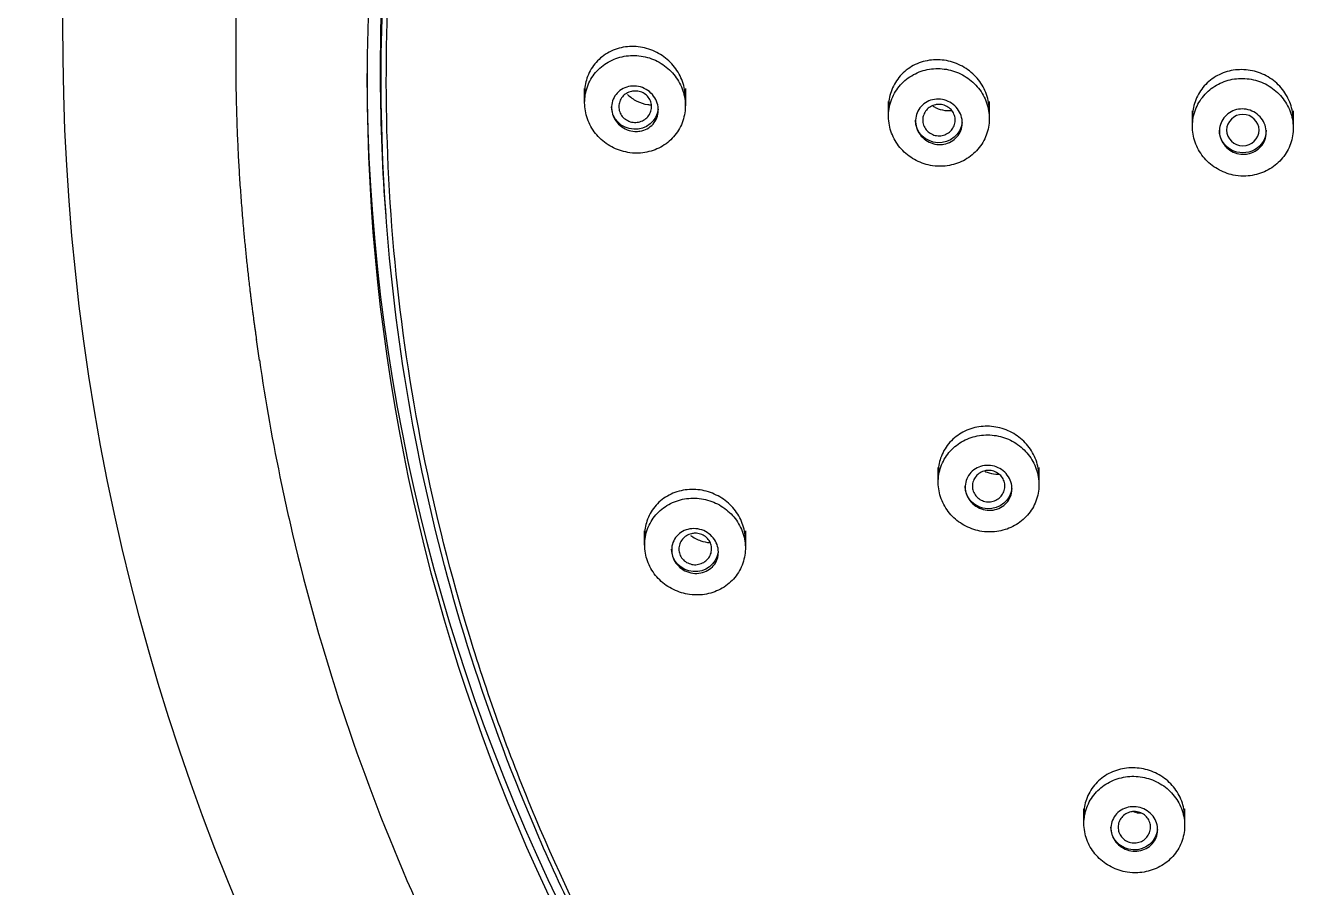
# Model space of a CAD drawing. Header units: centimetres. Extents: x -1797 to 2001, y -8788 to 1856.
# Drawn here: x -766.185 to -762.629, y -5381.379 to -5378.981 of the extents above; entities that cross this region are included whole.
import ezdxf

# ---------------------------------------------------------------- set-up
doc = ezdxf.new("R2010")
doc.units = ezdxf.units.CM
doc.header["$LTSCALE"] = 100
doc.header["$MEASUREMENT"] = 0
doc.layers.add('ID_Furniture-Fixed_02', color=145, linetype='Continuous')
doc.layers.add('WALL-03', color=2, linetype='Continuous')

# ---------------------------------------------------------------- blocks, each defined once
blk = doc.blocks.new('A$C5f37530c')
at = {"layer": 'ID_Furniture-Fixed_02'}
for p, q in [((-68.1244, -162.9365), (-68.1244, -162.9778)), ((-67.8444, -162.9778), (-67.8444, -162.9308)), ((-69.3457, -163.7113), (-69.3457, -163.7508)), ((-69.0657, -163.7508), (-69.0657, -163.7027)), ((-68.2495, -163.9267), (-68.2495, -163.8794)), ((-68.5295, -163.8858), (-68.5295, -163.9267)), ((-70.4165, -164.2243), (-70.4251, -164.2832)), ((-70.0647, -164.6265), (-70.0664, -164.6493)), ((-67.5426, -164.9187), (-67.5426, -164.871)), ((-68.6676, -164.9041), (-68.6676, -164.9451)), ((-68.3876, -164.9451), (-68.3876, -164.8975)), ((-67.8226, -164.876), (-67.8226, -164.9187)), ((-69.5126, -164.9418), (-69.5126, -164.9814)), ((-69.2326, -164.9814), (-69.2326, -164.9329))]:
    blk.add_line(p, q, dxfattribs=at)
blk.add_arc((-64.6881, -165.1312), 6.275, 125.81974, 183.0249, dxfattribs=at)
for centre, major_axis in [((-64.4726, -165.0029), (5.645, 0)), ((-67.6826, -164.8655), (0.045, 0))]:
    blk.add_ellipse(centre, major_axis=major_axis, ratio=0.970296, dxfattribs=at)
for centre, major_axis, start_param, end_param in [((-64.4726, -165.0423), (5.645, 0), 2.237786, 3.137997), ((-67.9844, -162.9261), (0.065, 0), 0.098312, 3.141593), ((-69.2057, -163.7001), (-0.065, 0), 3.298187, 6.283185), ((-68.3895, -163.8751), (0.065, 0), 0.101372, 3.141593), ((-64.4726, -165.0302), (-5.6075, 0), 6.21312, 6.283185), ((-67.6826, -164.8655), (0.065, 0), 0, 3.141593), ((-68.5276, -164.8934), (0.065, 0), 0.099437, 3.141593), ((-69.3726, -164.9307), (0.065, 0), 0.110716, 3.141593), ((-64.4726, -165.0302), (-5.6075, 0), 0, 1.304545)]:
    blk.add_ellipse(centre, major_axis=major_axis, ratio=0.970296, start_param=start_param, end_param=end_param, dxfattribs=at)
for points, degree, knots in [([(-70.4169, -164.2267), (-70.4, -164.1104), (-70.3712, -163.9482), (-70.262, -163.4578), (-70.0375, -162.7785), (-69.6987, -162.1409), (-69.4053, -161.6981), (-69.2596, -161.5013), (-69.015, -161.2035), (-68.8548, -161.031), (-68.5773, -160.7618), (-68.4005, -160.6073), (-68.0942, -160.3703), (-67.8891, -160.2273), (-67.4351, -159.9444), (-66.7767, -159.615), (-66.0793, -159.3975), (-65.5365, -159.284), (-65.2961, -159.2458), (-64.9061, -159.2031), (-64.4726, -159.1813), (-64.0391, -159.2031), (-63.6492, -159.2458), (-63.4088, -159.284), (-62.8659, -159.3975), (-62.1685, -159.615), (-61.5102, -159.9444), (-61.0561, -160.2273), (-60.8511, -160.3703), (-60.5447, -160.6073), (-60.368, -160.7618), (-60.0905, -161.031), (-59.9302, -161.2035), (-59.6857, -161.5013), (-59.54, -161.6981), (-59.2465, -162.1409), (-58.9078, -162.7785), (-58.6833, -163.4578), (-58.5741, -163.9482), (-58.5453, -164.1104), (-58.5284, -164.2267)], 3, [0.2715949, 0.2715949, 0.2715949, 0.2715949, 0.2812305, 0.2851025, 0.3127892, 0.339482, 0.3437195, 0.3560105, 0.3593529, 0.3749833, 0.375032, 0.3906139, 0.3938894, 0.4062477, 0.4107021, 0.4368761, 0.4649885, 0.4687355, 0.4811162, 0.4843693, 0.5, 0.5156307, 0.5188838, 0.5312645, 0.5350115, 0.5631239, 0.5892979, 0.5937523, 0.6061106, 0.6093861, 0.624968, 0.6250169, 0.6406471, 0.6439896, 0.6562805, 0.660518, 0.6872108, 0.7148975, 0.7187695, 0.7284051, 0.7284051, 0.7284051, 0.7284051]), ([(-64.4726, -170.4466), (-64.843, -170.4466), (-65.2071, -170.4115), (-65.7445, -170.3081), (-65.9221, -170.2651), (-66.2743, -170.1616), (-66.4493, -170.1009), (-66.9585, -169.8961), (-67.2805, -169.7289), (-67.8898, -169.334), (-68.1783, -169.1041), (-68.6955, -168.6022), (-68.9276, -168.3285), (-69.2349, -167.8827), (-69.3304, -167.7283), (-69.5033, -167.4143), (-69.5814, -167.254), (-69.7911, -166.7631), (-69.8987, -166.4203), (-70.0427, -165.718), (-70.0783, -165.3649), (-70.0787, -164.6555), (-70.0423, -164.2953), (-69.8993, -163.5979), (-69.7936, -163.2589), (-69.5831, -162.765), (-69.5038, -162.602), (-69.3302, -162.2867), (-69.236, -162.1343), (-68.9317, -161.692), (-68.7001, -161.4171), (-68.1771, -160.9091), (-67.8934, -160.6836), (-67.4381, -160.3882), (-67.2813, -160.2968), (-66.9571, -160.1285), (-66.789, -160.0513), (-66.2795, -159.8463), (-65.9301, -159.7434), (-65.212, -159.6039), (-64.8404, -159.5681), (-64.1088, -159.5678), (-63.7452, -159.6023), (-63.2032, -159.7065), (-63.023, -159.7503), (-62.6716, -159.8537), (-62.4994, -159.9134), (-61.9933, -160.1164), (-61.668, -160.2844), (-61.0538, -160.6819), (-60.7712, -160.9069), (-60.2539, -161.4079), (-60.017, -161.6875), (-59.6092, -162.2792), (-59.4368, -162.5916), (-59.2255, -163.0848), (-59.1628, -163.2544), (-59.0556, -163.5964), (-59.011, -163.7688), (-58.9037, -164.2902), (-58.8672, -164.6431), (-58.8664, -165.3604), (-58.9025, -165.7155), (-59.0088, -166.237), (-59.053, -166.4093), (-59.1592, -166.7507), (-59.2216, -166.9207), (-59.4325, -167.4156), (-59.6045, -167.7281), (-60.0104, -168.319), (-60.247, -168.5991), (-60.7641, -169.1017), (-61.0461, -169.3271), (-61.5046, -169.6255), (-61.664, -169.7185), (-61.9879, -169.8868), (-62.1532, -169.9628), (-62.6589, -170.1667), (-63.0104, -170.271), (-63.7358, -170.4115), (-64.1023, -170.4466), (-64.4726, -170.4466)], 3, [0, 0, 0, 0, 0.03125, 0.03125, 0.046875, 0.046875, 0.0625, 0.0625, 0.09375, 0.09375, 0.125, 0.125, 0.15625, 0.15625, 0.171875, 0.171875, 0.1875, 0.1875, 0.21875, 0.21875, 0.25, 0.25, 0.28125, 0.28125, 0.3125, 0.3125, 0.328125, 0.328125, 0.34375, 0.34375, 0.375, 0.375, 0.40625, 0.40625, 0.421875, 0.421875, 0.4375, 0.4375, 0.46875, 0.46875, 0.5, 0.5, 0.53125, 0.53125, 0.546875, 0.546875, 0.5625, 0.5625, 0.59375, 0.59375, 0.625, 0.625, 0.65625, 0.65625, 0.6875, 0.6875, 0.703125, 0.703125, 0.71875, 0.71875, 0.75, 0.75, 0.78125, 0.78125, 0.796875, 0.796875, 0.8125, 0.8125, 0.84375, 0.84375, 0.875, 0.875, 0.90625, 0.90625, 0.921875, 0.921875, 0.9375, 0.9375, 0.96875, 0.96875, 1, 1, 1, 1]), ([(-64.1622, -170.4197), (-63.8992, -170.4056), (-63.6394, -170.3736), (-63.2041, -170.2898), (-63.0269, -170.2469), (-62.6756, -170.1437), (-62.501, -170.0831), (-61.9932, -169.8789), (-61.6721, -169.7122), (-61.0643, -169.3182), (-60.7765, -169.0889), (-60.2607, -168.5883), (-60.0292, -168.3153), (-59.7226, -167.8707), (-59.6275, -167.7167), (-59.455, -167.4036), (-59.377, -167.2436), (-59.1679, -166.754), (-59.0606, -166.4121), (-58.917, -165.7116), (-58.8815, -165.3594), (-58.8811, -164.6518), (-58.9174, -164.2926), (-59.0599, -163.597), (-59.1655, -163.2589), (-59.3754, -162.7662), (-59.4545, -162.6036), (-59.6276, -162.2892), (-59.7216, -162.1371), (-60.0251, -161.696), (-60.2561, -161.4218), (-60.7777, -160.9151), (-61.0607, -160.6903), (-61.5148, -160.3956), (-61.6713, -160.3045), (-61.9946, -160.1365), (-62.1622, -160.0595), (-62.6704, -159.8551), (-63.0189, -159.7524), (-63.7352, -159.6133), (-64.1058, -159.5776), (-64.8355, -159.5774), (-65.1982, -159.6117), (-65.7387, -159.7157), (-65.9185, -159.7593), (-66.269, -159.8624), (-66.4407, -159.922), (-66.9455, -160.1245), (-67.27, -160.292), (-67.8827, -160.6885), (-68.1644, -160.9129), (-68.6805, -161.4127), (-68.9168, -161.6915), (-69.3235, -162.2817), (-69.4955, -162.5933), (-69.7062, -163.0852), (-69.7687, -163.2543), (-69.8757, -163.5955), (-69.9201, -163.7675), (-70.0271, -164.2875), (-70.0636, -164.6395), (-70.0643, -165.3549), (-70.0284, -165.7091), (-69.9223, -166.2293), (-69.8783, -166.4011), (-69.7723, -166.7417), (-69.7101, -166.9112), (-69.4998, -167.4048), (-69.3282, -167.7165), (-68.9233, -168.3058), (-68.6874, -168.5853), (-68.1715, -169.0865), (-67.8903, -169.3114), (-67.4329, -169.609), (-67.274, -169.7017), (-66.951, -169.8697), (-66.7861, -169.9455), (-66.3349, -170.1274), (-66.0417, -170.2191), (-65.7403, -170.2871)], 3, [0.0087958, 0.0087958, 0.0087958, 0.0087958, 0.03125, 0.03125, 0.046875, 0.046875, 0.0625, 0.0625, 0.09375, 0.09375, 0.125, 0.125, 0.15625, 0.15625, 0.171875, 0.171875, 0.1875, 0.1875, 0.21875, 0.21875, 0.25, 0.25, 0.28125, 0.28125, 0.3125, 0.3125, 0.328125, 0.328125, 0.34375, 0.34375, 0.375, 0.375, 0.40625, 0.40625, 0.421875, 0.421875, 0.4375, 0.4375, 0.46875, 0.46875, 0.5, 0.5, 0.53125, 0.53125, 0.546875, 0.546875, 0.5625, 0.5625, 0.59375, 0.59375, 0.625, 0.625, 0.65625, 0.65625, 0.6875, 0.6875, 0.703125, 0.703125, 0.71875, 0.71875, 0.75, 0.75, 0.78125, 0.78125, 0.796875, 0.796875, 0.8125, 0.8125, 0.84375, 0.84375, 0.875, 0.875, 0.90625, 0.90625, 0.921875, 0.921875, 0.9375, 0.9375, 0.9638021, 0.9638021, 0.9638021, 0.9638021]), ([(-67.9748, -162.7996), (-67.9591, -162.8003), (-67.9434, -162.8036), (-67.929, -162.8093), (-67.9145, -162.8149), (-67.9009, -162.8231), (-67.8894, -162.8331), (-67.8778, -162.8431), (-67.8679, -162.8552), (-67.8606, -162.8684), (-67.8532, -162.8816), (-67.8482, -162.8963), (-67.8459, -162.9111), (-67.8436, -162.926), (-67.8439, -162.9415), (-67.8469, -162.9563), (-67.8499, -162.9711), (-67.8555, -162.9856), (-67.8634, -162.9988), (-67.8713, -163.0118), (-67.8816, -163.0239), (-67.8934, -163.0338), (-67.9053, -163.0438), (-67.9191, -163.0519), (-67.9336, -163.0576), (-67.9481, -163.0634), (-67.9638, -163.0668), (-67.9794, -163.0676), (-67.9951, -163.0685), (-68.011, -163.0668), (-68.026, -163.0626), (-68.041, -163.0585), (-68.0554, -163.0517), (-68.068, -163.043), (-68.0806, -163.0343), (-68.0918, -163.0233), (-68.1006, -163.0109), (-68.1093, -162.9986), (-68.116, -162.9846), (-68.1199, -162.97), (-68.1238, -162.9555), (-68.1252, -162.9401), (-68.1238, -162.925), (-68.1225, -162.9101), (-68.1184, -162.895), (-68.112, -162.8812), (-68.1056, -162.8674), (-68.0967, -162.8545), (-68.0859, -162.8434), (-68.0752, -162.8323), (-68.0624, -162.8229), (-68.0485, -162.8157), (-68.0347, -162.8086), (-68.0194, -162.8036), (-68.0039, -162.8012), (-67.9943, -162.7997), (-67.9845, -162.7992), (-67.9748, -162.7996)], 3, [0, 0, 0, 0, 0.054058, 0.054058, 0.054058, 0.108113, 0.108113, 0.108113, 0.162208, 0.162208, 0.162208, 0.216194, 0.216194, 0.216194, 0.269948, 0.269948, 0.269948, 0.32345, 0.32345, 0.32345, 0.376791, 0.376791, 0.376791, 0.430128, 0.430128, 0.430128, 0.483619, 0.483619, 0.483619, 0.537356, 0.537356, 0.537356, 0.591329, 0.591329, 0.591329, 0.645422, 0.645422, 0.645422, 0.699465, 0.699465, 0.699465, 0.753307, 0.753307, 0.753307, 0.806885, 0.806885, 0.806885, 0.860256, 0.860256, 0.860256, 0.913567, 0.913567, 0.913567, 0.966992, 0.966992, 0.966992, 1, 1, 1, 1]), ([(-68.048, -162.9107), (-68.0495, -162.9175), (-68.0498, -162.9246), (-68.0488, -162.9314), (-68.0479, -162.9382), (-68.0457, -162.9449), (-68.0425, -162.9509), (-68.0393, -162.957), (-68.0349, -162.9626), (-68.0297, -162.9672), (-68.0244, -162.9719), (-68.0182, -162.9758), (-68.0116, -162.9785), (-68.0049, -162.9812), (-67.9976, -162.9828), (-67.9903, -162.9832), (-67.9829, -162.9836), (-67.9754, -162.9828), (-67.9682, -162.9808), (-67.9611, -162.9789), (-67.9542, -162.9757), (-67.9481, -162.9716), (-67.9421, -162.9676), (-67.9367, -162.9625), (-67.9323, -162.9568), (-67.928, -162.9511), (-67.9246, -162.9448), (-67.9224, -162.9381), (-67.9202, -162.9316), (-67.9192, -162.9246), (-67.9194, -162.9177), (-67.9196, -162.9109), (-67.921, -162.904), (-67.9235, -162.8977), (-67.926, -162.8913), (-67.9298, -162.8853), (-67.9344, -162.8802), (-67.9391, -162.875), (-67.9448, -162.8706), (-67.951, -162.8672), (-67.9573, -162.8638), (-67.9644, -162.8615), (-67.9716, -162.8603), (-67.9788, -162.8592), (-67.9864, -162.8592), (-67.9937, -162.8605), (-68.001, -162.8617), (-68.0082, -162.8642), (-68.0147, -162.8677), (-68.0195, -162.8702), (-68.0241, -162.8734), (-68.0281, -162.8771), (-68.0334, -162.8819), (-68.038, -162.8875), (-68.0415, -162.8937), (-68.0445, -162.899), (-68.0467, -162.9048), (-68.048, -162.9107)], 3, [0, 0, 0, 0, 0.053341, 0.053341, 0.053341, 0.106653, 0.106653, 0.106653, 0.160399, 0.160399, 0.160399, 0.214724, 0.214724, 0.214724, 0.269361, 0.269361, 0.269361, 0.3239, 0.3239, 0.3239, 0.377973, 0.377973, 0.377973, 0.431425, 0.431425, 0.431425, 0.484377, 0.484377, 0.484377, 0.537163, 0.537163, 0.537163, 0.59018, 0.59018, 0.59018, 0.643723, 0.643723, 0.643723, 0.697871, 0.697871, 0.697871, 0.752442, 0.752442, 0.752442, 0.807062, 0.807062, 0.807062, 0.861324, 0.861324, 0.861324, 0.901331, 0.901331, 0.901331, 0.954141, 0.954141, 0.954141, 1, 1, 1, 1]), ([(-67.9844, -162.9699), (-67.9793, -162.9699), (-67.9742, -162.9691), (-67.9694, -162.9675), (-67.9646, -162.9659), (-67.9601, -162.9635), (-67.9561, -162.9605), (-67.9522, -162.9574), (-67.9487, -162.9537), (-67.946, -162.9496), (-67.9433, -162.9454), (-67.9414, -162.9408), (-67.9402, -162.936), (-67.9391, -162.9313), (-67.9388, -162.9263), (-67.9394, -162.9214), (-67.94, -162.9166), (-67.9414, -162.9118), (-67.9436, -162.9074), (-67.9458, -162.903), (-67.9488, -162.8989), (-67.9523, -162.8954), (-67.9559, -162.8919), (-67.9601, -162.889), (-67.9647, -162.8869), (-67.9692, -162.8847), (-67.9742, -162.8833), (-67.9793, -162.8828), (-67.9843, -162.8822), (-67.9895, -162.8825), (-67.9945, -162.8836), (-67.9994, -162.8847), (-68.0042, -162.8867), (-68.0085, -162.8893), (-68.0127, -162.8919), (-68.0166, -162.8953), (-68.0197, -162.8991), (-68.0228, -162.903), (-68.0253, -162.9074), (-68.0269, -162.912), (-68.0285, -162.9166), (-68.0293, -162.9215), (-68.0293, -162.9264), (-68.0293, -162.9313), (-68.0284, -162.9362), (-68.0267, -162.9408), (-68.025, -162.9454), (-68.0225, -162.9498), (-68.0193, -162.9536), (-68.0161, -162.9574), (-68.0122, -162.9607), (-68.0079, -162.9633), (-68.0036, -162.9659), (-67.9988, -162.9678), (-67.9938, -162.9689), (-67.9907, -162.9695), (-67.9875, -162.9699), (-67.9844, -162.9699)], 3, [0, 0, 0, 0, 0.053783, 0.053783, 0.053783, 0.107563, 0.107563, 0.107563, 0.161197, 0.161197, 0.161197, 0.214769, 0.214769, 0.214769, 0.268257, 0.268257, 0.268257, 0.32178, 0.32178, 0.32178, 0.375432, 0.375432, 0.375432, 0.429241, 0.429241, 0.429241, 0.483169, 0.483169, 0.483169, 0.537141, 0.537141, 0.537141, 0.591041, 0.591041, 0.591041, 0.644716, 0.644716, 0.644716, 0.698203, 0.698203, 0.698203, 0.75161, 0.75161, 0.75161, 0.805067, 0.805067, 0.805067, 0.85869, 0.85869, 0.85869, 0.912533, 0.912533, 0.912533, 0.96656, 0.96656, 0.96656, 1, 1, 1, 1]), ([(-67.8444, -162.9537), (-67.8444, -162.9596), (-67.8448, -162.9656), (-67.8456, -162.9715), (-67.8477, -162.9863), (-67.8525, -163.001), (-67.8596, -163.0145), (-67.8666, -163.0279), (-67.8761, -163.0404), (-67.8873, -163.051), (-67.8984, -163.0616), (-67.9115, -163.0706), (-67.9256, -163.0772), (-67.9396, -163.0839), (-67.955, -163.0884), (-67.9704, -163.0903), (-67.986, -163.0923), (-68.002, -163.0918), (-68.0171, -163.0888), (-68.0324, -163.0858), (-68.0473, -163.0802), (-68.0605, -163.0725), (-68.0738, -163.0647), (-68.0858, -163.0546), (-68.0954, -163.0429), (-68.1051, -163.0312), (-68.1127, -163.0177), (-68.1176, -163.0035), (-68.122, -162.9905), (-68.1244, -162.9766), (-68.1244, -162.9627)], 3, [0.2509337, 0.2509337, 0.2509337, 0.2509337, 0.2720825, 0.2720825, 0.2720825, 0.3253951, 0.3253951, 0.3253951, 0.3782675, 0.3782675, 0.3782675, 0.4310603, 0.4310603, 0.4310603, 0.4841593, 0.4841593, 0.4841593, 0.5378233, 0.5378233, 0.5378233, 0.5920803, 0.5920803, 0.5920803, 0.6467037, 0.6467037, 0.6467037, 0.7012935, 0.7012935, 0.7012935, 0.7510517, 0.7510517, 0.7510517, 0.7510517]), ([(-69.1912, -163.5726), (-69.1755, -163.5737), (-69.1599, -163.5774), (-69.1456, -163.5835), (-69.1313, -163.5896), (-69.118, -163.5982), (-69.1068, -163.6086), (-69.0956, -163.6189), (-69.0862, -163.6314), (-69.0794, -163.645), (-69.0726, -163.6584), (-69.0682, -163.6732), (-69.0665, -163.6883), (-69.0648, -163.7032), (-69.0658, -163.7186), (-69.0693, -163.7334), (-69.0729, -163.7481), (-69.0791, -163.7625), (-69.0874, -163.7754), (-69.0957, -163.7882), (-69.1063, -163.8), (-69.1185, -163.8096), (-69.1307, -163.8193), (-69.1446, -163.8272), (-69.1593, -163.8326), (-69.174, -163.838), (-69.1899, -163.8411), (-69.2055, -163.8416), (-69.2212, -163.8421), (-69.2372, -163.84), (-69.252, -163.8355), (-69.2669, -163.8309), (-69.2811, -163.8238), (-69.2935, -163.8146), (-69.3058, -163.8055), (-69.3165, -163.7941), (-69.3249, -163.7814), (-69.3331, -163.7687), (-69.3392, -163.7544), (-69.3425, -163.7397), (-69.3458, -163.7251), (-69.3465, -163.7096), (-69.3446, -163.6946), (-69.3426, -163.6797), (-69.338, -163.6648), (-69.3311, -163.6511), (-69.3242, -163.6375), (-69.3148, -163.6248), (-69.3038, -163.614), (-69.2927, -163.6032), (-69.2796, -163.594), (-69.2656, -163.5872), (-69.2515, -163.5803), (-69.2361, -163.5757), (-69.2206, -163.5736), (-69.2108, -163.5723), (-69.2009, -163.5719), (-69.1912, -163.5726)], 3, [0, 0, 0, 0, 0.054382, 0.054382, 0.054382, 0.108772, 0.108772, 0.108772, 0.163029, 0.163029, 0.163029, 0.216881, 0.216881, 0.216881, 0.270272, 0.270272, 0.270272, 0.323344, 0.323344, 0.323344, 0.37637, 0.37637, 0.37637, 0.429637, 0.429637, 0.429637, 0.483331, 0.483331, 0.483331, 0.537467, 0.537467, 0.537467, 0.591867, 0.591867, 0.591867, 0.646229, 0.646229, 0.646229, 0.700255, 0.700255, 0.700255, 0.753796, 0.753796, 0.753796, 0.806924, 0.806924, 0.806924, 0.8599, 0.8599, 0.8599, 0.913048, 0.913048, 0.913048, 0.966613, 0.966613, 0.966613, 1, 1, 1, 1]), ([(-69.2704, -163.7031), (-69.2698, -163.71), (-69.2679, -163.7168), (-69.265, -163.723), (-69.262, -163.7291), (-69.2579, -163.7348), (-69.253, -163.7395), (-69.248, -163.7444), (-69.2421, -163.7484), (-69.2357, -163.7513), (-69.2291, -163.7542), (-69.2219, -163.756), (-69.2146, -163.7567), (-69.2073, -163.7573), (-69.1996, -163.7567), (-69.1923, -163.7549), (-69.1851, -163.753), (-69.1779, -163.75), (-69.1716, -163.7459), (-69.1653, -163.742), (-69.1596, -163.7369), (-69.155, -163.7311), (-69.1505, -163.7255), (-69.1468, -163.7191), (-69.1444, -163.7124), (-69.142, -163.7058), (-69.1407, -163.6988), (-69.1407, -163.692), (-69.1406, -163.6852), (-69.1418, -163.6783), (-69.144, -163.672), (-69.1462, -163.6656), (-69.1497, -163.6596), (-69.154, -163.6544), (-69.1584, -163.6491), (-69.1638, -163.6445), (-69.1698, -163.641), (-69.1759, -163.6374), (-69.1828, -163.6348), (-69.1899, -163.6335), (-69.1971, -163.6321), (-69.2047, -163.632), (-69.2121, -163.633), (-69.2195, -163.6341), (-69.2269, -163.6364), (-69.2336, -163.6398), (-69.2403, -163.6432), (-69.2465, -163.6477), (-69.2518, -163.653), (-69.2543, -163.6556), (-69.2566, -163.6583), (-69.2587, -163.6612), (-69.2628, -163.667), (-69.266, -163.6735), (-69.268, -163.6801), (-69.27, -163.6867), (-69.2709, -163.6938), (-69.2706, -163.7005), (-69.2706, -163.7014), (-69.2705, -163.7023), (-69.2704, -163.7031)], 3, [0, 0, 0, 0, 0.053168, 0.053168, 0.053168, 0.106283, 0.106283, 0.106283, 0.160205, 0.160205, 0.160205, 0.215143, 0.215143, 0.215143, 0.270562, 0.270562, 0.270562, 0.3257, 0.3257, 0.3257, 0.37992, 0.37992, 0.37992, 0.433016, 0.433016, 0.433016, 0.485287, 0.485287, 0.485287, 0.537362, 0.537362, 0.537362, 0.589927, 0.589927, 0.589927, 0.643464, 0.643464, 0.643464, 0.69807, 0.69807, 0.69807, 0.753389, 0.753389, 0.753389, 0.808723, 0.808723, 0.808723, 0.863327, 0.863327, 0.863327, 0.889352, 0.889352, 0.889352, 0.941446, 0.941446, 0.941446, 0.993547, 0.993547, 0.993547, 1, 1, 1, 1]), ([(-69.2057, -163.744), (-69.2006, -163.7441), (-69.1954, -163.7433), (-69.1905, -163.7418), (-69.1856, -163.7402), (-69.181, -163.7378), (-69.1769, -163.7348), (-69.1729, -163.7318), (-69.1694, -163.7281), (-69.1666, -163.7239), (-69.1639, -163.7198), (-69.1619, -163.7152), (-69.1607, -163.7105), (-69.1596, -163.7058), (-69.1593, -163.7008), (-69.1598, -163.696), (-69.1603, -163.6912), (-69.1617, -163.6864), (-69.1638, -163.682), (-69.1659, -163.6776), (-69.1689, -163.6735), (-69.1724, -163.67), (-69.176, -163.6665), (-69.1802, -163.6635), (-69.1847, -163.6613), (-69.1893, -163.6591), (-69.1943, -163.6576), (-69.1994, -163.6569), (-69.2045, -163.6563), (-69.2098, -163.6565), (-69.2149, -163.6575), (-69.2199, -163.6586), (-69.2248, -163.6605), (-69.2292, -163.6631), (-69.2336, -163.6657), (-69.2375, -163.669), (-69.2407, -163.6729), (-69.2439, -163.6767), (-69.2464, -163.6811), (-69.2481, -163.6857), (-69.2497, -163.6903), (-69.2506, -163.6952), (-69.2506, -163.7), (-69.2506, -163.7049), (-69.2497, -163.7097), (-69.2481, -163.7143), (-69.2464, -163.7189), (-69.244, -163.7233), (-69.2409, -163.7271), (-69.2377, -163.7309), (-69.2339, -163.7343), (-69.2296, -163.7369), (-69.2253, -163.7396), (-69.2204, -163.7416), (-69.2155, -163.7428), (-69.2123, -163.7435), (-69.209, -163.7439), (-69.2057, -163.744)], 3, [0, 0, 0, 0, 0.054219, 0.054219, 0.054219, 0.108465, 0.108465, 0.108465, 0.162206, 0.162206, 0.162206, 0.215326, 0.215326, 0.215326, 0.268118, 0.268118, 0.268118, 0.321008, 0.321008, 0.321008, 0.37423, 0.37423, 0.37423, 0.428021, 0.428021, 0.428021, 0.48238, 0.48238, 0.48238, 0.537037, 0.537037, 0.537037, 0.591572, 0.591572, 0.591572, 0.64562, 0.64562, 0.64562, 0.699044, 0.699044, 0.699044, 0.751918, 0.751918, 0.751918, 0.804623, 0.804623, 0.804623, 0.857603, 0.857603, 0.857603, 0.911175, 0.911175, 0.911175, 0.965404, 0.965404, 0.965404, 1, 1, 1, 1]), ([(-69.0657, -163.725), (-69.0657, -163.7314), (-69.0662, -163.7379), (-69.0671, -163.7443), (-69.0693, -163.759), (-69.0742, -163.7737), (-69.0812, -163.7872), (-69.0883, -163.8006), (-69.0977, -163.8131), (-69.1087, -163.8237), (-69.1198, -163.8345), (-69.1329, -163.8436), (-69.1467, -163.8504), (-69.1608, -163.8574), (-69.1762, -163.8621), (-69.1916, -163.8644), (-69.2073, -163.8667), (-69.2234, -163.8664), (-69.2387, -163.8636), (-69.2542, -163.8607), (-69.2692, -163.8552), (-69.2826, -163.8475), (-69.296, -163.8397), (-69.308, -163.8295), (-69.3177, -163.8177), (-69.3272, -163.8059), (-69.3347, -163.7923), (-69.3395, -163.7779), (-69.3435, -163.7654), (-69.3457, -163.752), (-69.3457, -163.7386)], 3, [0.2509634, 0.2509634, 0.2509634, 0.2509634, 0.2736339, 0.2736339, 0.2736339, 0.3259685, 0.3259685, 0.3259685, 0.3780156, 0.3780156, 0.3780156, 0.4304586, 0.4304586, 0.4304586, 0.4838193, 0.4838193, 0.4838193, 0.5382703, 0.5382703, 0.5382703, 0.5935404, 0.5935404, 0.5935404, 0.6489702, 0.6489702, 0.6489702, 0.7037712, 0.7037712, 0.7037712, 0.7511235, 0.7511235, 0.7511235, 0.7511235]), ([(-69.218, -163.7382), (-69.2095, -163.7318), (-69.1998, -163.7266), (-69.1898, -163.7231), (-69.1816, -163.7203), (-69.1729, -163.7185), (-69.1643, -163.7179)], 3, [0, 0, 0, 0, 0.05395245, 0.05395245, 0.05395245, 0.09832038, 0.09832038, 0.09832038, 0.09832038]), ([(-68.3785, -163.7478), (-68.3628, -163.7486), (-68.3471, -163.7521), (-68.3328, -163.7579), (-68.3184, -163.7637), (-68.3049, -163.772), (-68.2934, -163.7822), (-68.282, -163.7923), (-68.2722, -163.8046), (-68.265, -163.8179), (-68.2578, -163.8312), (-68.2529, -163.846), (-68.2508, -163.8609), (-68.2486, -163.8758), (-68.2491, -163.8914), (-68.2522, -163.9062), (-68.2553, -163.9211), (-68.2611, -163.9356), (-68.2691, -163.9487), (-68.2771, -163.9619), (-68.2874, -163.9739), (-68.2993, -163.9838), (-68.3113, -163.9938), (-68.3251, -164.0019), (-68.3397, -164.0076), (-68.3543, -164.0133), (-68.3701, -164.0167), (-68.3857, -164.0174), (-68.4014, -164.0182), (-68.4174, -164.0163), (-68.4323, -164.0121), (-68.4473, -164.0078), (-68.4617, -164.0009), (-68.4742, -163.992), (-68.4867, -163.9831), (-68.4978, -163.9719), (-68.5065, -163.9594), (-68.5151, -163.9469), (-68.5216, -163.9328), (-68.5254, -163.9182), (-68.5291, -163.9036), (-68.5303, -163.8881), (-68.5288, -163.873), (-68.5273, -163.858), (-68.5232, -163.843), (-68.5166, -163.8291), (-68.5101, -163.8153), (-68.5011, -163.8024), (-68.4903, -163.7913), (-68.4795, -163.7802), (-68.4666, -163.7707), (-68.4527, -163.7636), (-68.4387, -163.7565), (-68.4234, -163.7516), (-68.4079, -163.7492), (-68.3982, -163.7478), (-68.3883, -163.7473), (-68.3785, -163.7478)], 3, [0, 0, 0, 0, 0.054079, 0.054079, 0.054079, 0.108161, 0.108161, 0.108161, 0.162184, 0.162184, 0.162184, 0.215995, 0.215995, 0.215995, 0.269548, 0.269548, 0.269548, 0.322912, 0.322912, 0.322912, 0.376236, 0.376236, 0.376236, 0.429682, 0.429682, 0.429682, 0.483363, 0.483363, 0.483363, 0.537291, 0.537291, 0.537291, 0.591372, 0.591372, 0.591372, 0.645441, 0.645441, 0.645441, 0.699336, 0.699336, 0.699336, 0.752972, 0.752972, 0.752972, 0.806377, 0.806377, 0.806377, 0.859687, 0.859687, 0.859687, 0.913074, 0.913074, 0.913074, 0.966678, 0.966678, 0.966678, 1, 1, 1, 1]), ([(-68.4544, -163.8756), (-68.454, -163.8825), (-68.4525, -163.8895), (-68.4498, -163.8958), (-68.4471, -163.9022), (-68.4432, -163.9081), (-68.4384, -163.9131), (-68.4337, -163.9182), (-68.4279, -163.9226), (-68.4216, -163.9258), (-68.4152, -163.929), (-68.4081, -163.9312), (-68.4009, -163.9322), (-68.3937, -163.9332), (-68.3861, -163.933), (-68.3789, -163.9316), (-68.3716, -163.9301), (-68.3644, -163.9275), (-68.358, -163.9238), (-68.3516, -163.9202), (-68.3457, -163.9155), (-68.3408, -163.91), (-68.336, -163.9046), (-68.332, -163.8984), (-68.3293, -163.8918), (-68.3266, -163.8853), (-68.3249, -163.8783), (-68.3245, -163.8713), (-68.3242, -163.8644), (-68.325, -163.8574), (-68.327, -163.8508), (-68.329, -163.8443), (-68.3322, -163.838), (-68.3363, -163.8325), (-68.3405, -163.8269), (-68.3457, -163.8221), (-68.3516, -163.8182), (-68.3575, -163.8144), (-68.3643, -163.8115), (-68.3713, -163.8097), (-68.3783, -163.808), (-68.3858, -163.8075), (-68.3932, -163.8081), (-68.4005, -163.8088), (-68.4079, -163.8107), (-68.4147, -163.8137), (-68.4215, -163.8167), (-68.4279, -163.8208), (-68.4333, -163.8258), (-68.4373, -163.8295), (-68.4409, -163.8337), (-68.4439, -163.8382), (-68.4478, -163.8441), (-68.4508, -163.8508), (-68.4525, -163.8575), (-68.4541, -163.8634), (-68.4547, -163.8696), (-68.4544, -163.8756)], 3, [0, 0, 0, 0, 0.053341, 0.053341, 0.053341, 0.106653, 0.106653, 0.106653, 0.160399, 0.160399, 0.160399, 0.214724, 0.214724, 0.214724, 0.269361, 0.269361, 0.269361, 0.3239, 0.3239, 0.3239, 0.377973, 0.377973, 0.377973, 0.431425, 0.431425, 0.431425, 0.484377, 0.484377, 0.484377, 0.537164, 0.537164, 0.537164, 0.59018, 0.59018, 0.59018, 0.643723, 0.643723, 0.643723, 0.69787, 0.69787, 0.69787, 0.752441, 0.752441, 0.752441, 0.807062, 0.807062, 0.807062, 0.861324, 0.861324, 0.861324, 0.901331, 0.901331, 0.901331, 0.954141, 0.954141, 0.954141, 1, 1, 1, 1]), ([(-68.3895, -163.9188), (-68.3844, -163.9188), (-68.3793, -163.918), (-68.3745, -163.9164), (-68.3697, -163.9148), (-68.3652, -163.9124), (-68.3612, -163.9093), (-68.3572, -163.9063), (-68.3538, -163.9026), (-68.3511, -163.8984), (-68.3484, -163.8943), (-68.3464, -163.8897), (-68.3453, -163.8849), (-68.3442, -163.8802), (-68.3439, -163.8751), (-68.3444, -163.8703), (-68.345, -163.8654), (-68.3464, -163.8606), (-68.3486, -163.8562), (-68.3508, -163.8518), (-68.3538, -163.8477), (-68.3574, -163.8443), (-68.3609, -163.8408), (-68.3652, -163.8379), (-68.3697, -163.8358), (-68.3743, -163.8337), (-68.3793, -163.8323), (-68.3843, -163.8317), (-68.3893, -163.8312), (-68.3945, -163.8314), (-68.3995, -163.8325), (-68.4044, -163.8336), (-68.4092, -163.8356), (-68.4135, -163.8382), (-68.4178, -163.8408), (-68.4216, -163.8442), (-68.4247, -163.848), (-68.4279, -163.8519), (-68.4304, -163.8563), (-68.432, -163.8609), (-68.4336, -163.8655), (-68.4345, -163.8705), (-68.4344, -163.8754), (-68.4344, -163.8802), (-68.4335, -163.8852), (-68.4318, -163.8898), (-68.4301, -163.8943), (-68.4275, -163.8987), (-68.4244, -163.9025), (-68.4212, -163.9063), (-68.4173, -163.9096), (-68.413, -163.9122), (-68.4087, -163.9148), (-68.4039, -163.9167), (-68.399, -163.9177), (-68.3959, -163.9184), (-68.3927, -163.9188), (-68.3895, -163.9188)], 3, [0, 0, 0, 0, 0.053813, 0.053813, 0.053813, 0.107632, 0.107632, 0.107632, 0.161298, 0.161298, 0.161298, 0.214821, 0.214821, 0.214821, 0.268298, 0.268298, 0.268298, 0.321862, 0.321862, 0.321862, 0.375489, 0.375489, 0.375489, 0.429218, 0.429218, 0.429218, 0.48306, 0.48306, 0.48306, 0.536961, 0.536961, 0.536961, 0.590835, 0.590835, 0.590835, 0.64462, 0.64462, 0.64462, 0.698312, 0.698312, 0.698312, 0.751849, 0.751849, 0.751849, 0.805302, 0.805302, 0.805302, 0.858799, 0.858799, 0.858799, 0.912433, 0.912433, 0.912433, 0.96624, 0.96624, 0.96624, 1, 1, 1, 1]), ([(-68.2495, -163.9022), (-68.2495, -163.908), (-68.2499, -163.9139), (-68.2507, -163.9198), (-68.2527, -163.9346), (-68.2574, -163.9495), (-68.2644, -163.9631), (-68.2714, -163.9766), (-68.2808, -163.9893), (-68.2918, -164), (-68.303, -164.0108), (-68.316, -164.0199), (-68.33, -164.0267), (-68.3442, -164.0336), (-68.3596, -164.0383), (-68.3751, -164.0404), (-68.3907, -164.0425), (-68.4068, -164.042), (-68.4221, -164.0391), (-68.4375, -164.0361), (-68.4524, -164.0305), (-68.4657, -164.0226), (-68.479, -164.0148), (-68.491, -164.0046), (-68.5007, -163.9928), (-68.5103, -163.9811), (-68.5178, -163.9675), (-68.5227, -163.9532), (-68.5272, -163.9401), (-68.5295, -163.9261), (-68.5295, -163.9121)], 3, [0.2506049, 0.2506049, 0.2506049, 0.2506049, 0.2713659, 0.2713659, 0.2713659, 0.3243195, 0.3243195, 0.3243195, 0.3770948, 0.3770948, 0.3770948, 0.4300865, 0.4300865, 0.4300865, 0.4835972, 0.4835972, 0.4835972, 0.5377182, 0.5377182, 0.5377182, 0.5922832, 0.5922832, 0.5922832, 0.6469225, 0.6469225, 0.6469225, 0.7012169, 0.7012169, 0.7012169, 0.7507196, 0.7507196, 0.7507196, 0.7507196]), ([(-68.3936, -163.9138), (-68.3859, -163.9107), (-68.3776, -163.9088), (-68.3694, -163.9083), (-68.3666, -163.9081), (-68.3637, -163.9081), (-68.3609, -163.9082)], 3, [0, 0, 0, 0, 0.05440725, 0.05440725, 0.05440725, 0.07310455, 0.07310455, 0.07310455, 0.07310455]), ([(-64.4726, -170.8977), (-64.5321, -170.8977), (-64.6506, -170.8962), (-64.8278, -170.8894), (-65.0607, -170.8722), (-65.3539, -170.8357), (-65.6428, -170.7861), (-65.9346, -170.7211), (-66.2133, -170.6455), (-66.4993, -170.5533), (-66.7408, -170.4626), (-66.9613, -170.3701), (-67.1472, -170.2834), (-67.3015, -170.2066), (-67.4347, -170.136), (-67.5603, -170.0658), (-67.6884, -169.9898), (-67.8073, -169.9157), (-67.9317, -169.8338), (-68.0531, -169.7497), (-68.1706, -169.6636), (-68.2831, -169.5775), (-68.4013, -169.4816), (-68.5094, -169.3896), (-68.62, -169.2903), (-68.7205, -169.1954), (-68.8223, -169.0944), (-68.9268, -168.9853), (-69.0226, -168.8794), (-69.116, -168.7716), (-69.213, -168.653), (-69.2994, -168.5418), (-69.3877, -168.4223), (-69.464, -168.313), (-69.5433, -168.1952), (-69.6259, -168.0632), (-69.6959, -167.9469), (-69.7685, -167.8169), (-69.8511, -167.6641), (-69.9432, -167.473), (-70.0266, -167.2921), (-70.1324, -167.0236), (-70.2173, -166.7798), (-70.3069, -166.4674), (-70.3625, -166.2298), (-70.4224, -165.9135), (-70.4539, -165.6563), (-70.4808, -165.3526), (-70.4853, -165.0711), (-70.4807, -164.8109), (-70.4628, -164.5861), (-70.4449, -164.4267), (-70.4314, -164.3263), (-70.4251, -164.2829)], 5, [0, 0, 0, 0, 0, 0, 0.0078125, 0.015625, 0.0234375, 0.03125, 0.0390625, 0.046875, 0.0546875, 0.0625, 0.0703125, 0.0742188, 0.078125, 0.0820313, 0.0859375, 0.0898437, 0.09375, 0.0976562, 0.1015625, 0.1054688, 0.109375, 0.1132812, 0.1171875, 0.1210937, 0.125, 0.1289063, 0.1328125, 0.1367187, 0.140625, 0.1445312, 0.1484375, 0.1523438, 0.15625, 0.1601562, 0.1640625, 0.1679687, 0.171875, 0.1757813, 0.1796875, 0.1875, 0.1953125, 0.203125, 0.2109375, 0.21875, 0.2265625, 0.234375, 0.2421875, 0.25, 0.2578125, 0.265625, 0.2716116, 0.2716116, 0.2716116, 0.2716116, 0.2716116, 0.2716116]), ([(-68.5159, -164.7651), (-68.5002, -164.7661), (-68.4846, -164.7696), (-68.4702, -164.7755), (-68.4559, -164.7814), (-68.4425, -164.7899), (-68.4311, -164.8001), (-68.4197, -164.8104), (-68.41, -164.8227), (-68.4029, -164.8362), (-68.3958, -164.8496), (-68.391, -164.8644), (-68.3889, -164.8794), (-68.3868, -164.8944), (-68.3874, -164.9099), (-68.3905, -164.9249), (-68.3936, -164.9398), (-68.3994, -164.9544), (-68.4074, -164.9676), (-68.4154, -164.9807), (-68.4258, -164.9928), (-68.4378, -165.0028), (-68.4498, -165.0128), (-68.4636, -165.021), (-68.4783, -165.0267), (-68.4929, -165.0325), (-68.5088, -165.0358), (-68.5245, -165.0365), (-68.5402, -165.0372), (-68.5562, -165.0353), (-68.5712, -165.0309), (-68.5861, -165.0266), (-68.6005, -165.0196), (-68.613, -165.0105), (-68.6254, -165.0015), (-68.6364, -164.9903), (-68.645, -164.9777), (-68.6535, -164.9651), (-68.6599, -164.9509), (-68.6637, -164.9362), (-68.6674, -164.9215), (-68.6685, -164.906), (-68.667, -164.8909), (-68.6654, -164.8758), (-68.6612, -164.8607), (-68.6547, -164.8468), (-68.6481, -164.8329), (-68.6391, -164.8199), (-68.6282, -164.8087), (-68.6174, -164.7976), (-68.6044, -164.788), (-68.5905, -164.7809), (-68.5765, -164.7737), (-68.5611, -164.7688), (-68.5455, -164.7665), (-68.5357, -164.765), (-68.5257, -164.7646), (-68.5159, -164.7651)], 3, [0, 0, 0, 0, 0.053994, 0.053994, 0.053994, 0.107997, 0.107997, 0.107997, 0.161857, 0.161857, 0.161857, 0.215462, 0.215462, 0.215462, 0.268855, 0.268855, 0.268855, 0.322174, 0.322174, 0.322174, 0.375586, 0.375586, 0.375586, 0.429215, 0.429215, 0.429215, 0.483098, 0.483098, 0.483098, 0.537159, 0.537159, 0.537159, 0.591243, 0.591243, 0.591243, 0.645182, 0.645182, 0.645182, 0.698872, 0.698872, 0.698872, 0.752318, 0.752318, 0.752318, 0.805635, 0.805635, 0.805635, 0.858995, 0.858995, 0.858995, 0.91255, 0.91255, 0.91255, 0.966363, 0.966363, 0.966363, 1, 1, 1, 1]), ([(-67.6738, -164.7377), (-67.6581, -164.7384), (-67.6424, -164.7417), (-67.6279, -164.7474), (-67.6135, -164.7531), (-67.5999, -164.7614), (-67.5883, -164.7714), (-67.5767, -164.7815), (-67.5667, -164.7937), (-67.5593, -164.807), (-67.5519, -164.8202), (-67.5468, -164.8349), (-67.5443, -164.8499), (-67.5419, -164.8649), (-67.5421, -164.8805), (-67.5449, -164.8955), (-67.5477, -164.9104), (-67.5532, -164.9252), (-67.561, -164.9385), (-67.5687, -164.9518), (-67.5789, -164.964), (-67.5906, -164.9742), (-67.6024, -164.9844), (-67.6162, -164.9928), (-67.6307, -164.9987), (-67.6452, -165.0046), (-67.661, -165.0081), (-67.6767, -165.0091), (-67.6924, -165.01), (-67.7084, -165.0083), (-67.7234, -165.0041), (-67.7384, -165), (-67.7529, -164.9932), (-67.7656, -164.9844), (-67.7782, -164.9756), (-67.7894, -164.9645), (-67.7983, -164.9521), (-67.8071, -164.9397), (-67.8138, -164.9256), (-67.8179, -164.9109), (-67.8219, -164.8963), (-67.8234, -164.8808), (-67.8222, -164.8656), (-67.821, -164.8505), (-67.8171, -164.8353), (-67.8109, -164.8213), (-67.8046, -164.8073), (-67.7958, -164.7941), (-67.7852, -164.7828), (-67.7745, -164.7715), (-67.7618, -164.7618), (-67.7479, -164.7545), (-67.7341, -164.7471), (-67.7188, -164.742), (-67.7033, -164.7395), (-67.6935, -164.7379), (-67.6836, -164.7373), (-67.6738, -164.7377)], 3, [0, 0, 0, 0, 0.053874, 0.053874, 0.053874, 0.107754, 0.107754, 0.107754, 0.161556, 0.161556, 0.161556, 0.215214, 0.215214, 0.215214, 0.268747, 0.268747, 0.268747, 0.322231, 0.322231, 0.322231, 0.375763, 0.375763, 0.375763, 0.429417, 0.429417, 0.429417, 0.483216, 0.483216, 0.483216, 0.537119, 0.537119, 0.537119, 0.591039, 0.591039, 0.591039, 0.644883, 0.644883, 0.644883, 0.698587, 0.698587, 0.698587, 0.752153, 0.752153, 0.752153, 0.805641, 0.805641, 0.805641, 0.859147, 0.859147, 0.859147, 0.912757, 0.912757, 0.912757, 0.966514, 0.966514, 0.966514, 1, 1, 1, 1]), ([(-69.3569, -164.8018), (-69.3413, -164.803), (-69.3257, -164.8069), (-69.3115, -164.8131), (-69.2974, -164.8193), (-69.2841, -164.8281), (-69.273, -164.8387), (-69.262, -164.8492), (-69.2527, -164.8618), (-69.246, -164.8754), (-69.2393, -164.8889), (-69.235, -164.9039), (-69.2334, -164.9189), (-69.2318, -164.9339), (-69.2328, -164.9494), (-69.2364, -164.9642), (-69.24, -164.979), (-69.2462, -164.9935), (-69.2545, -165.0064), (-69.2629, -165.0194), (-69.2736, -165.0313), (-69.2857, -165.041), (-69.298, -165.0508), (-69.312, -165.0588), (-69.3268, -165.0642), (-69.3416, -165.0697), (-69.3576, -165.0727), (-69.3733, -165.0732), (-69.3891, -165.0736), (-69.405, -165.0714), (-69.4199, -165.0667), (-69.4348, -165.062), (-69.449, -165.0547), (-69.4613, -165.0453), (-69.4735, -165.0361), (-69.4841, -165.0245), (-69.4923, -165.0117), (-69.5005, -164.9989), (-69.5064, -164.9845), (-69.5096, -164.9697), (-69.5128, -164.955), (-69.5135, -164.9395), (-69.5115, -164.9244), (-69.5095, -164.9094), (-69.5048, -164.8945), (-69.4979, -164.8808), (-69.491, -164.8671), (-69.4816, -164.8543), (-69.4705, -164.8434), (-69.4594, -164.8324), (-69.4462, -164.8231), (-69.4321, -164.8163), (-69.4179, -164.8093), (-69.4024, -164.8047), (-69.3868, -164.8026), (-69.3769, -164.8013), (-69.3668, -164.8011), (-69.3569, -164.8018)], 3, [0, 0, 0, 0, 0.054202, 0.054202, 0.054202, 0.108422, 0.108422, 0.108422, 0.162366, 0.162366, 0.162366, 0.215845, 0.215845, 0.215845, 0.268965, 0.268965, 0.268965, 0.321978, 0.321978, 0.321978, 0.37518, 0.37518, 0.37518, 0.428784, 0.428784, 0.428784, 0.48284, 0.48284, 0.48284, 0.537207, 0.537207, 0.537207, 0.591599, 0.591599, 0.591599, 0.645707, 0.645707, 0.645707, 0.699346, 0.699346, 0.699346, 0.752544, 0.752544, 0.752544, 0.80553, 0.80553, 0.80553, 0.858625, 0.858625, 0.858625, 0.912096, 0.912096, 0.912096, 0.966046, 0.966046, 0.966046, 1, 1, 1, 1]), ([(-67.6826, -164.7982), (-67.6899, -164.7984), (-67.6974, -164.7998), (-67.7043, -164.8024), (-67.7112, -164.805), (-67.7177, -164.8087), (-67.7234, -164.8133), (-67.7291, -164.8179), (-67.7341, -164.8235), (-67.738, -164.8297), (-67.7418, -164.8358), (-67.7446, -164.8426), (-67.7461, -164.8496), (-67.7477, -164.8565), (-67.748, -164.8637), (-67.7472, -164.8707), (-67.7463, -164.8776), (-67.7442, -164.8845), (-67.741, -164.8907), (-67.7378, -164.8969), (-67.7335, -164.9026), (-67.7283, -164.9074), (-67.7232, -164.9122), (-67.7171, -164.9162), (-67.7105, -164.919), (-67.704, -164.9219), (-67.6968, -164.9236), (-67.6895, -164.9242), (-67.6823, -164.9247), (-67.6747, -164.9241), (-67.6676, -164.9222), (-67.6605, -164.9204), (-67.6536, -164.9173), (-67.6474, -164.9133), (-67.6413, -164.9093), (-67.6357, -164.9042), (-67.6312, -164.8984), (-67.6268, -164.8927), (-67.6232, -164.8862), (-67.6209, -164.8794), (-67.6186, -164.8727), (-67.6175, -164.8655), (-67.6176, -164.8584), (-67.6178, -164.8514), (-67.6191, -164.8443), (-67.6216, -164.8378), (-67.6241, -164.8313), (-67.6278, -164.8252), (-67.6324, -164.8199), (-67.637, -164.8146), (-67.6426, -164.81), (-67.6487, -164.8065), (-67.6549, -164.803), (-67.6619, -164.8005), (-67.669, -164.7992), (-67.6734, -164.7984), (-67.6781, -164.7981), (-67.6826, -164.7982)], 3, [0, 0, 0, 0, 0.054152, 0.054152, 0.054152, 0.108314, 0.108314, 0.108314, 0.162314, 0.162314, 0.162314, 0.215971, 0.215971, 0.215971, 0.269307, 0.269307, 0.269307, 0.322486, 0.322486, 0.322486, 0.375738, 0.375738, 0.375738, 0.42926, 0.42926, 0.42926, 0.483132, 0.483132, 0.483132, 0.537282, 0.537282, 0.537282, 0.591517, 0.591517, 0.591517, 0.645602, 0.645602, 0.645602, 0.699369, 0.699369, 0.699369, 0.752793, 0.752793, 0.752793, 0.805999, 0.805999, 0.805999, 0.859206, 0.859206, 0.859206, 0.912628, 0.912628, 0.912628, 0.96639, 0.96639, 0.96639, 1, 1, 1, 1]), ([(-68.5276, -164.8255), (-68.535, -164.8257), (-68.5424, -164.8273), (-68.5493, -164.8299), (-68.5563, -164.8325), (-68.5629, -164.8364), (-68.5686, -164.8411), (-68.5743, -164.8458), (-68.5793, -164.8515), (-68.5831, -164.8577), (-68.5869, -164.8639), (-68.5897, -164.8708), (-68.5912, -164.8778), (-68.5927, -164.8847), (-68.593, -164.8919), (-68.5921, -164.8988), (-68.5912, -164.9057), (-68.5891, -164.9125), (-68.5859, -164.9186), (-68.5827, -164.9248), (-68.5784, -164.9304), (-68.5733, -164.9351), (-68.5682, -164.9398), (-68.5621, -164.9437), (-68.5556, -164.9465), (-68.549, -164.9493), (-68.5418, -164.951), (-68.5346, -164.9515), (-68.5273, -164.952), (-68.5197, -164.9513), (-68.5126, -164.9493), (-68.5054, -164.9474), (-68.4985, -164.9443), (-68.4923, -164.9401), (-68.4861, -164.936), (-68.4805, -164.9309), (-68.476, -164.925), (-68.4716, -164.9192), (-68.4681, -164.9126), (-68.4658, -164.9058), (-68.4636, -164.899), (-68.4625, -164.8918), (-68.4626, -164.8848), (-68.4628, -164.8778), (-68.4642, -164.8708), (-68.4667, -164.8644), (-68.4692, -164.8579), (-68.4729, -164.8519), (-68.4774, -164.8466), (-68.482, -164.8414), (-68.4876, -164.8369), (-68.4937, -164.8335), (-68.4999, -164.83), (-68.5068, -164.8276), (-68.5139, -164.8264), (-68.5184, -164.8256), (-68.523, -164.8253), (-68.5276, -164.8255)], 3, [0, 0, 0, 0, 0.054499, 0.054499, 0.054499, 0.109015, 0.109015, 0.109015, 0.163243, 0.163243, 0.163243, 0.216861, 0.216861, 0.216861, 0.269912, 0.269912, 0.269912, 0.32269, 0.32269, 0.32269, 0.375602, 0.375602, 0.375602, 0.428991, 0.428991, 0.428991, 0.482995, 0.482995, 0.482995, 0.53749, 0.53749, 0.53749, 0.592129, 0.592129, 0.592129, 0.646499, 0.646499, 0.646499, 0.700306, 0.700306, 0.700306, 0.753512, 0.753512, 0.753512, 0.806343, 0.806343, 0.806343, 0.85918, 0.85918, 0.85918, 0.912394, 0.912394, 0.912394, 0.966197, 0.966197, 0.966197, 1, 1, 1, 1]), ([(-69.3726, -164.8619), (-69.38, -164.8622), (-69.3875, -164.8639), (-69.3945, -164.8666), (-69.4015, -164.8694), (-69.4081, -164.8734), (-69.4139, -164.8783), (-69.4196, -164.8831), (-69.4246, -164.889), (-69.4284, -164.8954), (-69.4321, -164.9016), (-69.4349, -164.9085), (-69.4363, -164.9156), (-69.4378, -164.9225), (-69.438, -164.9297), (-69.4371, -164.9365), (-69.4361, -164.9433), (-69.434, -164.95), (-69.4308, -164.956), (-69.4276, -164.962), (-69.4233, -164.9676), (-69.4183, -164.9721), (-69.4132, -164.9768), (-69.4071, -164.9806), (-69.4007, -164.9832), (-69.3941, -164.986), (-69.3869, -164.9876), (-69.3796, -164.988), (-69.3723, -164.9884), (-69.3647, -164.9875), (-69.3575, -164.9855), (-69.3503, -164.9835), (-69.3432, -164.9802), (-69.337, -164.9759), (-69.3308, -164.9716), (-69.3252, -164.9663), (-69.3207, -164.9603), (-69.3163, -164.9544), (-69.3128, -164.9477), (-69.3106, -164.9408), (-69.3085, -164.934), (-69.3074, -164.9268), (-69.3077, -164.9198), (-69.3079, -164.9129), (-69.3093, -164.906), (-69.3118, -164.8997), (-69.3143, -164.8933), (-69.318, -164.8874), (-69.3225, -164.8823), (-69.3271, -164.8772), (-69.3326, -164.8728), (-69.3387, -164.8695), (-69.3449, -164.8661), (-69.3518, -164.8637), (-69.3589, -164.8626), (-69.3634, -164.8619), (-69.368, -164.8616), (-69.3726, -164.8619)], 3, [0, 0, 0, 0, 0.055165, 0.055165, 0.055165, 0.110362, 0.110362, 0.110362, 0.165023, 0.165023, 0.165023, 0.218561, 0.218561, 0.218561, 0.271065, 0.271065, 0.271065, 0.323088, 0.323088, 0.323088, 0.37537, 0.37537, 0.37537, 0.428522, 0.428522, 0.428522, 0.482788, 0.482788, 0.482788, 0.537938, 0.537938, 0.537938, 0.593341, 0.593341, 0.593341, 0.648237, 0.648237, 0.648237, 0.702099, 0.702099, 0.702099, 0.754884, 0.754884, 0.754884, 0.80702, 0.80702, 0.80702, 0.859183, 0.859183, 0.859183, 0.912017, 0.912017, 0.912017, 0.965897, 0.965897, 0.965897, 1, 1, 1, 1]), ([(-68.5276, -164.9371), (-68.5226, -164.9371), (-68.5174, -164.9362), (-68.5127, -164.9346), (-68.5079, -164.933), (-68.5033, -164.9306), (-68.4993, -164.9276), (-68.4954, -164.9245), (-68.4919, -164.9207), (-68.4892, -164.9166), (-68.4865, -164.9125), (-68.4845, -164.9078), (-68.4834, -164.903), (-68.4823, -164.8983), (-68.482, -164.8933), (-68.4826, -164.8884), (-68.4832, -164.8836), (-68.4846, -164.8788), (-68.4868, -164.8744), (-68.489, -164.87), (-68.492, -164.866), (-68.4955, -164.8625), (-68.4991, -164.8591), (-68.5034, -164.8562), (-68.5079, -164.854), (-68.5125, -164.8519), (-68.5175, -164.8505), (-68.5225, -164.85), (-68.5275, -164.8495), (-68.5327, -164.8498), (-68.5377, -164.8509), (-68.5426, -164.852), (-68.5474, -164.8539), (-68.5517, -164.8566), (-68.5559, -164.8592), (-68.5598, -164.8626), (-68.5629, -164.8664), (-68.5661, -164.8702), (-68.5685, -164.8747), (-68.5702, -164.8793), (-68.5718, -164.8839), (-68.5726, -164.8889), (-68.5726, -164.8938), (-68.5726, -164.8986), (-68.5716, -164.9036), (-68.5699, -164.9082), (-68.5682, -164.9128), (-68.5657, -164.9171), (-68.5625, -164.9209), (-68.5593, -164.9247), (-68.5554, -164.928), (-68.5511, -164.9306), (-68.5469, -164.9331), (-68.542, -164.935), (-68.5371, -164.936), (-68.534, -164.9367), (-68.5308, -164.937), (-68.5276, -164.9371)], 3, [0, 0, 0, 0, 0.053863, 0.053863, 0.053863, 0.107744, 0.107744, 0.107744, 0.161599, 0.161599, 0.161599, 0.215249, 0.215249, 0.215249, 0.268725, 0.268725, 0.268725, 0.322131, 0.322131, 0.322131, 0.375609, 0.375609, 0.375609, 0.429296, 0.429296, 0.429296, 0.483148, 0.483148, 0.483148, 0.537067, 0.537067, 0.537067, 0.590988, 0.590988, 0.590988, 0.644822, 0.644822, 0.644822, 0.698513, 0.698513, 0.698513, 0.752072, 0.752072, 0.752072, 0.805592, 0.805592, 0.805592, 0.85914, 0.85914, 0.85914, 0.912725, 0.912725, 0.912725, 0.966426, 0.966426, 0.966426, 1, 1, 1, 1]), ([(-69.3726, -164.9743), (-69.3675, -164.9744), (-69.3623, -164.9736), (-69.3574, -164.972), (-69.3525, -164.9704), (-69.3478, -164.968), (-69.3438, -164.9649), (-69.3397, -164.9619), (-69.3362, -164.9581), (-69.3334, -164.9539), (-69.3307, -164.9498), (-69.3287, -164.9451), (-69.3276, -164.9403), (-69.3265, -164.9356), (-69.3262, -164.9306), (-69.3267, -164.9258), (-69.3273, -164.921), (-69.3287, -164.9162), (-69.3309, -164.9119), (-69.333, -164.9075), (-69.336, -164.9035), (-69.3395, -164.9), (-69.3431, -164.8966), (-69.3473, -164.8937), (-69.3518, -164.8915), (-69.3564, -164.8893), (-69.3614, -164.8879), (-69.3665, -164.8873), (-69.3716, -164.8867), (-69.3769, -164.887), (-69.3819, -164.888), (-69.387, -164.8891), (-69.3919, -164.891), (-69.3962, -164.8937), (-69.4006, -164.8963), (-69.4046, -164.8997), (-69.4078, -164.9036), (-69.4109, -164.9074), (-69.4135, -164.9119), (-69.4151, -164.9165), (-69.4168, -164.9211), (-69.4176, -164.9261), (-69.4176, -164.931), (-69.4175, -164.9358), (-69.4166, -164.9407), (-69.415, -164.9452), (-69.4133, -164.9498), (-69.4107, -164.9541), (-69.4076, -164.9579), (-69.4045, -164.9617), (-69.4006, -164.965), (-69.3963, -164.9676), (-69.392, -164.9702), (-69.3872, -164.9721), (-69.3823, -164.9732), (-69.3791, -164.9739), (-69.3759, -164.9743), (-69.3726, -164.9743)], 3, [0, 0, 0, 0, 0.054505, 0.054505, 0.054505, 0.109042, 0.109042, 0.109042, 0.163328, 0.163328, 0.163328, 0.216926, 0.216926, 0.216926, 0.269896, 0.269896, 0.269896, 0.322572, 0.322572, 0.322572, 0.375424, 0.375424, 0.375424, 0.428859, 0.428859, 0.428859, 0.482896, 0.482896, 0.482896, 0.537407, 0.537407, 0.537407, 0.592077, 0.592077, 0.592077, 0.646482, 0.646482, 0.646482, 0.700299, 0.700299, 0.700299, 0.753481, 0.753481, 0.753481, 0.806296, 0.806296, 0.806296, 0.859127, 0.859127, 0.859127, 0.912296, 0.912296, 0.912296, 0.966059, 0.966059, 0.966059, 1, 1, 1, 1]), ([(-67.5426, -164.894), (-67.5426, -164.8995), (-67.543, -164.905), (-67.5437, -164.9104), (-67.5455, -164.9255), (-67.5501, -164.9405), (-67.557, -164.9542), (-67.5638, -164.968), (-67.5732, -164.9808), (-67.5842, -164.9917), (-67.5953, -165.0027), (-67.6084, -165.012), (-67.6225, -165.0189), (-67.6367, -165.0258), (-67.6522, -165.0305), (-67.6678, -165.0325), (-67.6834, -165.0346), (-67.6996, -165.034), (-67.7149, -165.031), (-67.7303, -165.0279), (-67.7452, -165.0221), (-67.7585, -165.0142), (-67.7717, -165.0062), (-67.7837, -164.9959), (-67.7934, -164.9841), (-67.803, -164.9723), (-67.8106, -164.9587), (-67.8155, -164.9443), (-67.8202, -164.9308), (-67.8226, -164.9162), (-67.8226, -164.9017)], 3, [0.2501445, 0.2501445, 0.2501445, 0.2501445, 0.2693083, 0.2693083, 0.2693083, 0.322484, 0.322484, 0.322484, 0.3757329, 0.3757329, 0.3757329, 0.4292519, 0.4292519, 0.4292519, 0.4831226, 0.4831226, 0.4831226, 0.5372762, 0.5372762, 0.5372762, 0.591518, 0.591518, 0.591518, 0.6456108, 0.6456108, 0.6456108, 0.6993815, 0.6993815, 0.6993815, 0.7502168, 0.7502168, 0.7502168, 0.7502168]), ([(-69.3936, -164.965), (-69.386, -164.9574), (-69.377, -164.9509), (-69.3675, -164.9462), (-69.358, -164.9414), (-69.3476, -164.9381), (-69.3372, -164.9367), (-69.3339, -164.9362), (-69.3306, -164.9359), (-69.3273, -164.9358)], 3, [0, 0, 0, 0, 0.0541948, 0.0541948, 0.0541948, 0.1083792, 0.1083792, 0.1083792, 0.1254211, 0.1254211, 0.1254211, 0.1254211]), ([(-68.3876, -164.9202), (-68.3876, -164.9259), (-68.388, -164.9315), (-68.3887, -164.9371), (-68.3907, -164.9521), (-68.3952, -164.9671), (-68.4021, -164.9808), (-68.4089, -164.9945), (-68.4183, -165.0074), (-68.4292, -165.0183), (-68.4403, -165.0293), (-68.4534, -165.0387), (-68.4674, -165.0457), (-68.4816, -165.0528), (-68.4971, -165.0576), (-68.5127, -165.0598), (-68.5284, -165.0621), (-68.5446, -165.0617), (-68.56, -165.0587), (-68.5754, -165.0557), (-68.5905, -165.0501), (-68.6038, -165.0422), (-68.6171, -165.0343), (-68.6291, -165.024), (-68.6387, -165.0121), (-68.6483, -165.0004), (-68.6559, -164.9868), (-68.6607, -164.9724), (-68.6653, -164.9591), (-68.6676, -164.9448), (-68.6676, -164.9305)], 3, [0.2501404, 0.2501404, 0.2501404, 0.2501404, 0.2698844, 0.2698844, 0.2698844, 0.3226667, 0.3226667, 0.3226667, 0.3755791, 0.3755791, 0.3755791, 0.4289581, 0.4289581, 0.4289581, 0.4829487, 0.4829487, 0.4829487, 0.53744, 0.53744, 0.53744, 0.5920971, 0.5920971, 0.5920971, 0.6464965, 0.6464965, 0.6464965, 0.7003218, 0.7003218, 0.7003218, 0.7502324, 0.7502324, 0.7502324, 0.7502324]), ([(-68.5353, -164.9275), (-68.5278, -164.9239), (-68.5196, -164.9215), (-68.5115, -164.9205), (-68.5055, -164.9197), (-68.4993, -164.9197), (-68.4934, -164.9204)], 3, [0, 0, 0, 0, 0.05440841, 0.05440841, 0.05440841, 0.09438949, 0.09438949, 0.09438949, 0.09438949]), ([(-69.2326, -164.9551), (-69.2326, -164.9611), (-69.233, -164.9671), (-69.2339, -164.9731), (-69.2359, -164.988), (-69.2405, -165.0028), (-69.2473, -165.0164), (-69.2542, -165.0301), (-69.2635, -165.0429), (-69.2743, -165.0539), (-69.2854, -165.065), (-69.2984, -165.0745), (-69.3123, -165.0816), (-69.3265, -165.0889), (-69.342, -165.0939), (-69.3575, -165.0964), (-69.3734, -165.0988), (-69.3897, -165.0987), (-69.4052, -165.0959), (-69.4207, -165.093), (-69.4359, -165.0875), (-69.4494, -165.0796), (-69.4627, -165.0718), (-69.4748, -165.0615), (-69.4845, -165.0495), (-69.4939, -165.0378), (-69.5014, -165.0242), (-69.5062, -165.0097), (-69.5104, -164.9968), (-69.5126, -164.983), (-69.5126, -164.9692)], 3, [0.2501126, 0.2501126, 0.2501126, 0.2501126, 0.2709263, 0.2709263, 0.2709263, 0.3229837, 0.3229837, 0.3229837, 0.3752813, 0.3752813, 0.3752813, 0.4283987, 0.4283987, 0.4283987, 0.482602, 0.482602, 0.482602, 0.5377238, 0.5377238, 0.5377238, 0.5931803, 0.5931803, 0.5931803, 0.6481845, 0.6481845, 0.6481845, 0.7021202, 0.7021202, 0.7021202, 0.7502396, 0.7502396, 0.7502396, 0.7502396])]:
    blk.add_open_spline(points, degree=degree, knots=knots, dxfattribs=at)
for points in [[(-67.9855, -162.969), (-67.9794, -162.967), (-67.973, -162.9658), (-67.9667, -162.9654)], [(-68.4003, -163.917), (-68.3981, -163.9158), (-68.3959, -163.9148), (-68.3936, -163.9138)], [(-68.5447, -164.9329), (-68.5417, -164.9309), (-68.5385, -164.9291), (-68.5353, -164.9275)]]:
    blk.add_open_spline(points, degree=3, dxfattribs=at)

msp = doc.modelspace()

# ---------------------------------------------------------------- block references
at = {"layer": 'WALL-03', "xscale": -1, "rotation": 180}
msp.add_blockref('A$C5f37530c', (-695.1178, -5544.1377, -0.0001), dxfattribs=at)

doc.saveas('drawing.dxf')
